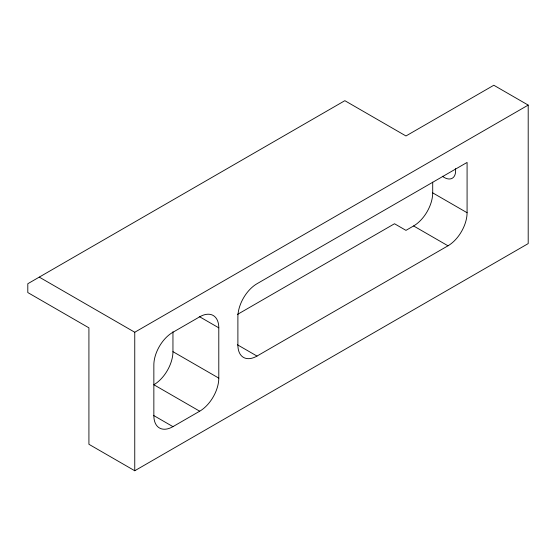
<?xml version="1.0" encoding="UTF-8"?>
<svg xmlns="http://www.w3.org/2000/svg" width="556" height="556" viewBox="0 0 556 556"><rect width="100%" height="100%" fill="white"/><g stroke="black" fill="none" stroke-linecap="round" stroke-linejoin="round"><path stroke-width="0.83" d="M39.261 277.117L134.754 332.252L528.2 105.098L528.2 243.597L134.754 470.751L88.918 444.286L88.918 327.838L27.8 292.553L27.8 283.734L344.845 100.685L405.963 135.97L493.818 85.249L528.2 105.098M237.454 314.425L394.503 223.748L405.963 230.365L413.601 225.951A27.008 15.596 -60 0 0 432.707 192.869L432.707 182.153M256.99 356.069L447.983 245.801A27.008 15.596 -60 0 0 467.082 212.719L467.082 162.435L256.99 283.734A27.008 15.596 -60 0 0 237.892 316.816L237.892 345.047A27.008 15.596 -60 0 0 256.99 356.069L237.454 344.789M172.951 426.64L199.694 411.204A27.008 15.596 -60 0 0 218.793 378.122L218.793 327.838A27.008 15.596 -60 0 0 199.694 316.816L172.951 332.252A26.563 15.332 -60 0 0 153.852 365.334L153.852 415.617A27.008 15.596 -60 0 0 172.951 426.64L153.414 415.36M432.707 192.869L467.082 212.719M413.601 225.951L447.983 245.801M199.256 316.559L218.793 327.838M172.951 331.717L172.951 351.663L218.793 378.122M199.694 411.204L153.852 384.738A27.008 15.596 -60 0 0 172.951 351.663M134.754 332.252L134.754 470.751M455.482 168.663A16.207 9.355 60 0 1 442.367 176.238"/></g></svg>
